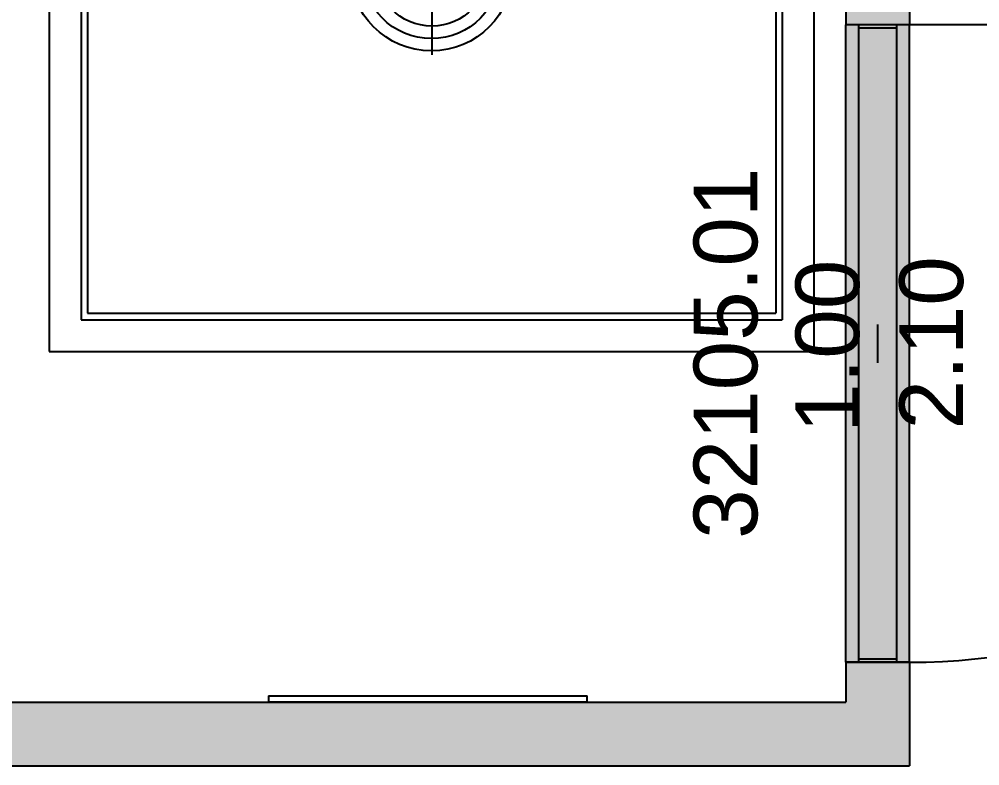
# Model space of a CAD drawing. Header units: inches. Extents: x 0 to 54693, y 0 to 31146.
# Drawn here: x 15156 to 16663, y 14648 to 15820 of the extents above; entities that cross this region are included whole.
import ezdxf
from ezdxf.lldxf.tags import DXFTag

# ---------------------------------------------------------------- set-up
doc = ezdxf.new("R2010")
doc.units = ezdxf.units.IN
doc.header["$MEASUREMENT"] = 0
doc.layers.add('Added', color=3, linetype='Continuous')
doc.styles.get("Standard").update_dxf_attribs({"font": 'arial.ttf'})
tags = doc.linetypes.add('fein_strichliert', pattern=[4, 1, -2, 1]).pattern_tags.tags
tags[8:9] = [DXFTag(74, 4), DXFTag(75, 0), DXFTag(340, '0'), DXFTag(46, 0.0), DXFTag(50, 0.0), DXFTag(44, 0.0), DXFTag(45, 0.0)]
tags[6:7] = [DXFTag(74, 4), DXFTag(75, 0), DXFTag(340, '0'), DXFTag(46, 0.0), DXFTag(50, 0.0), DXFTag(44, 0.0), DXFTag(45, 0.0)]
tags[4:5] = [DXFTag(74, 4), DXFTag(75, 0), DXFTag(340, '0'), DXFTag(46, 0.0), DXFTag(50, 0.0), DXFTag(44, 0.0), DXFTag(45, 0.0)]
tags = doc.linetypes.add('fein_strichliert-A04HDE1766', pattern=[4, 1, -2, 1]).pattern_tags.tags
tags[8:9] = [DXFTag(74, 4), DXFTag(75, 0), DXFTag(340, '0'), DXFTag(46, 0.0), DXFTag(50, 0.0), DXFTag(44, 0.0), DXFTag(45, 0.0)]
tags[6:7] = [DXFTag(74, 4), DXFTag(75, 0), DXFTag(340, '0'), DXFTag(46, 0.0), DXFTag(50, 0.0), DXFTag(44, 0.0), DXFTag(45, 0.0)]
tags[4:5] = [DXFTag(74, 4), DXFTag(75, 0), DXFTag(340, '0'), DXFTag(46, 0.0), DXFTag(50, 0.0), DXFTag(44, 0.0), DXFTag(45, 0.0)]

msp = doc.modelspace()

# ---------------------------------------------------------------- linework, layer by layer
at = {"layer": 'Added', "linetype": 'fein_strichliert', "lineweight": -2, "ltscale": 0.18}
for p, q in [((15203.2, 16498.3), (15203.2, 15298.3)), ((16403.2, 15298.3), (16403.2, 16498.3)), ((15203.2, 15298.3), (16403.2, 15298.3))]:
    msp.add_line(p, q, dxfattribs=at)
at = {"layer": 'Added', "linetype": 'ByBlock', "lineweight": -2, "ltscale": 0.18}
for p, q in [((15253.2, 16448.3), (15253.2, 15348.3)), ((16353.2, 16448.3), (16353.2, 15348.3)), ((15263.2, 16438.3), (15263.2, 15358.3)), ((16343.2, 16438.3), (16343.2, 15358.3)), ((15803.5, 16033.7), (15803.5, 15763.9)), ((15253.2, 15348.3), (16353.2, 15348.3)), ((15263.2, 15358.3), (16343.2, 15358.3))]:
    msp.add_line(p, q, dxfattribs=at)
at = {"layer": 'Added', "linetype": 'Continuous', "lineweight": -2, "ltscale": 0.18}
for p, q in [((16453.2, 15985.8), (16453.2, 15810.8)), ((16553.2, 15848.3), (16553.2, 15810.8)), ((17553.2, 15810.8), (16453.2, 15810.8)), ((16453.2, 14810.8), (16453.2, 15810.8)), ((16553.2, 15810.8), (16453.2, 15810.8)), ((16473.2, 14810.8), (16473.2, 15810.8)), ((16533.2, 15805.8), (16473.2, 15805.8)), ((16533.2, 14810.8), (16533.2, 15810.8)), ((16553.2, 14810.8), (16553.2, 15810.8)), ((16453.2, 14810.8), (16453.2, 14748.3)), ((16453.2, 14810.8), (16553.2, 14810.8)), ((16553.2, 14810.8), (16453.2, 14810.8)), ((16533.2, 14815.8), (16473.2, 14815.8)), ((16553.2, 14810.8), (16553.2, 14648.3)), ((15547, 14758.3), (15547, 14748.3)), ((15547, 14758.3), (16047, 14758.3)), ((16047, 14748.3), (16047, 14758.3)), ((13978.2, 14748.3), (16453.2, 14748.3)), ((16047, 14748.3), (15547, 14748.3)), ((13978.2, 14648.3), (16553.2, 14648.3))]:
    msp.add_line(p, q, dxfattribs=at)
at = {"layer": 'Added', "linetype": 'fein_strichliert-A04HDE1766', "lineweight": -2, "ltscale": 0.18}
for p, q in [((16453.2, 14810.8), (16453.2, 15810.8)), ((16533.2, 15810.8), (16473.2, 15810.8)), ((16553.2, 14810.8), (16553.2, 15810.8)), ((16503.2, 15280.8), (16503.2, 15340.8))]:
    msp.add_line(p, q, dxfattribs=at)
at = {"layer": 'Added', "linetype": 'ByBlock', "lineweight": -2, "ltscale": 0.18}
for centre, radius in [((15802.8, 15898.3), 128.3), ((15802.8, 15898.3), 108.8), ((15803.5, 15898.7), 89.6)]:
    msp.add_circle(centre, radius, dxfattribs=at)
at = {"layer": 'Added', "linetype": 'Continuous', "lineweight": -2, "ltscale": 0.18}
msp.add_ellipse((16553.2, 15810.8), major_axis=(0, -1000), ratio=1, start_param=0, end_param=1.570796, dxfattribs=at)
for points in [[(16553.2, 15810.8), (16453.2, 15810.8), (16553.2, 15985.8), (16453.2, 15985.8)], [(16553.2, 14810.8), (16553.2, 15810.8), (16453.2, 14810.8), (16453.2, 15810.8)], [(16453.2, 14810.8), (16553.2, 14810.8), (16453.2, 15810.8), (16553.2, 15810.8)], [(16553.2, 14648.3), (16453.2, 14748.3), (16553.2, 14810.8), (16453.2, 14810.8)], [(16453.2, 14748.3), (16553.2, 14648.3), (13978.2, 14748.3), (13978.2, 14648.3)]]:
    msp.add_solid(points, dxfattribs=at)

# ---------------------------------------------------------------- texts
at = {"layer": 'Added'}
for s, p in [('32105.01', (16314.2, 15004.4)), ('1.00', (16474, 15170.6)), ('2.10', (16637, 15176))]:
    msp.add_text(s, height=100, rotation=90, dxfattribs=at).set_placement(p)

doc.saveas('drawing.dxf')
